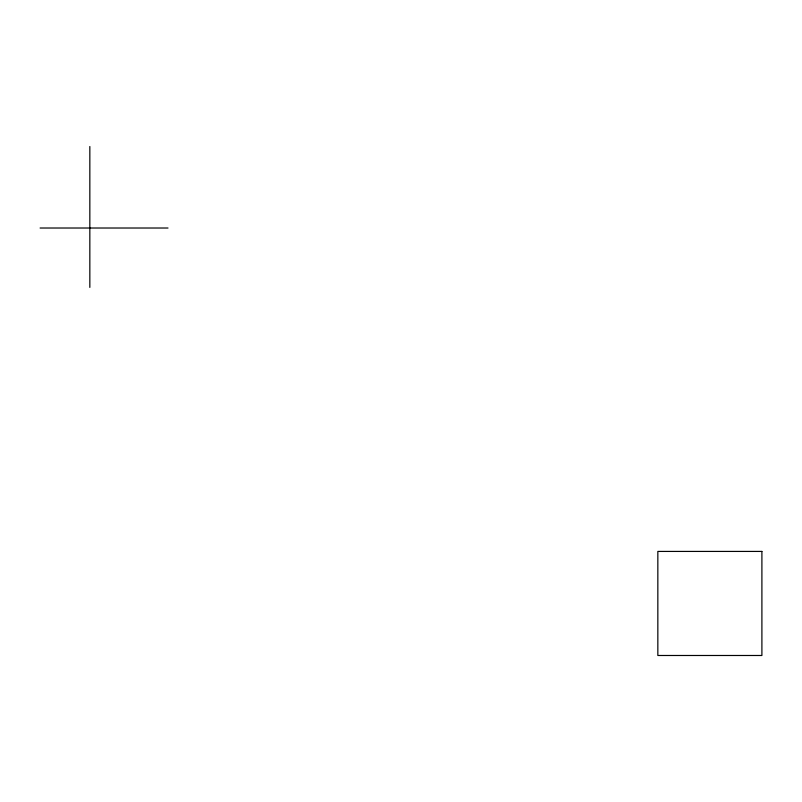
<?xml version="1.0" encoding="UTF-8"?>
<svg xmlns="http://www.w3.org/2000/svg" width="802" height="802" viewBox="0 0 802 802"><rect width="100%" height="100%" fill="white"/><g stroke="black" fill="none" stroke-linecap="round" stroke-linejoin="round"><path stroke-width="1.2" d="M40.1 228.019L168.009 228.019M89.834 146.515L89.834 287.407M761.9 551.425L657.841 551.425L657.841 655.485L761.9 655.485L761.9 551.425"/></g></svg>
